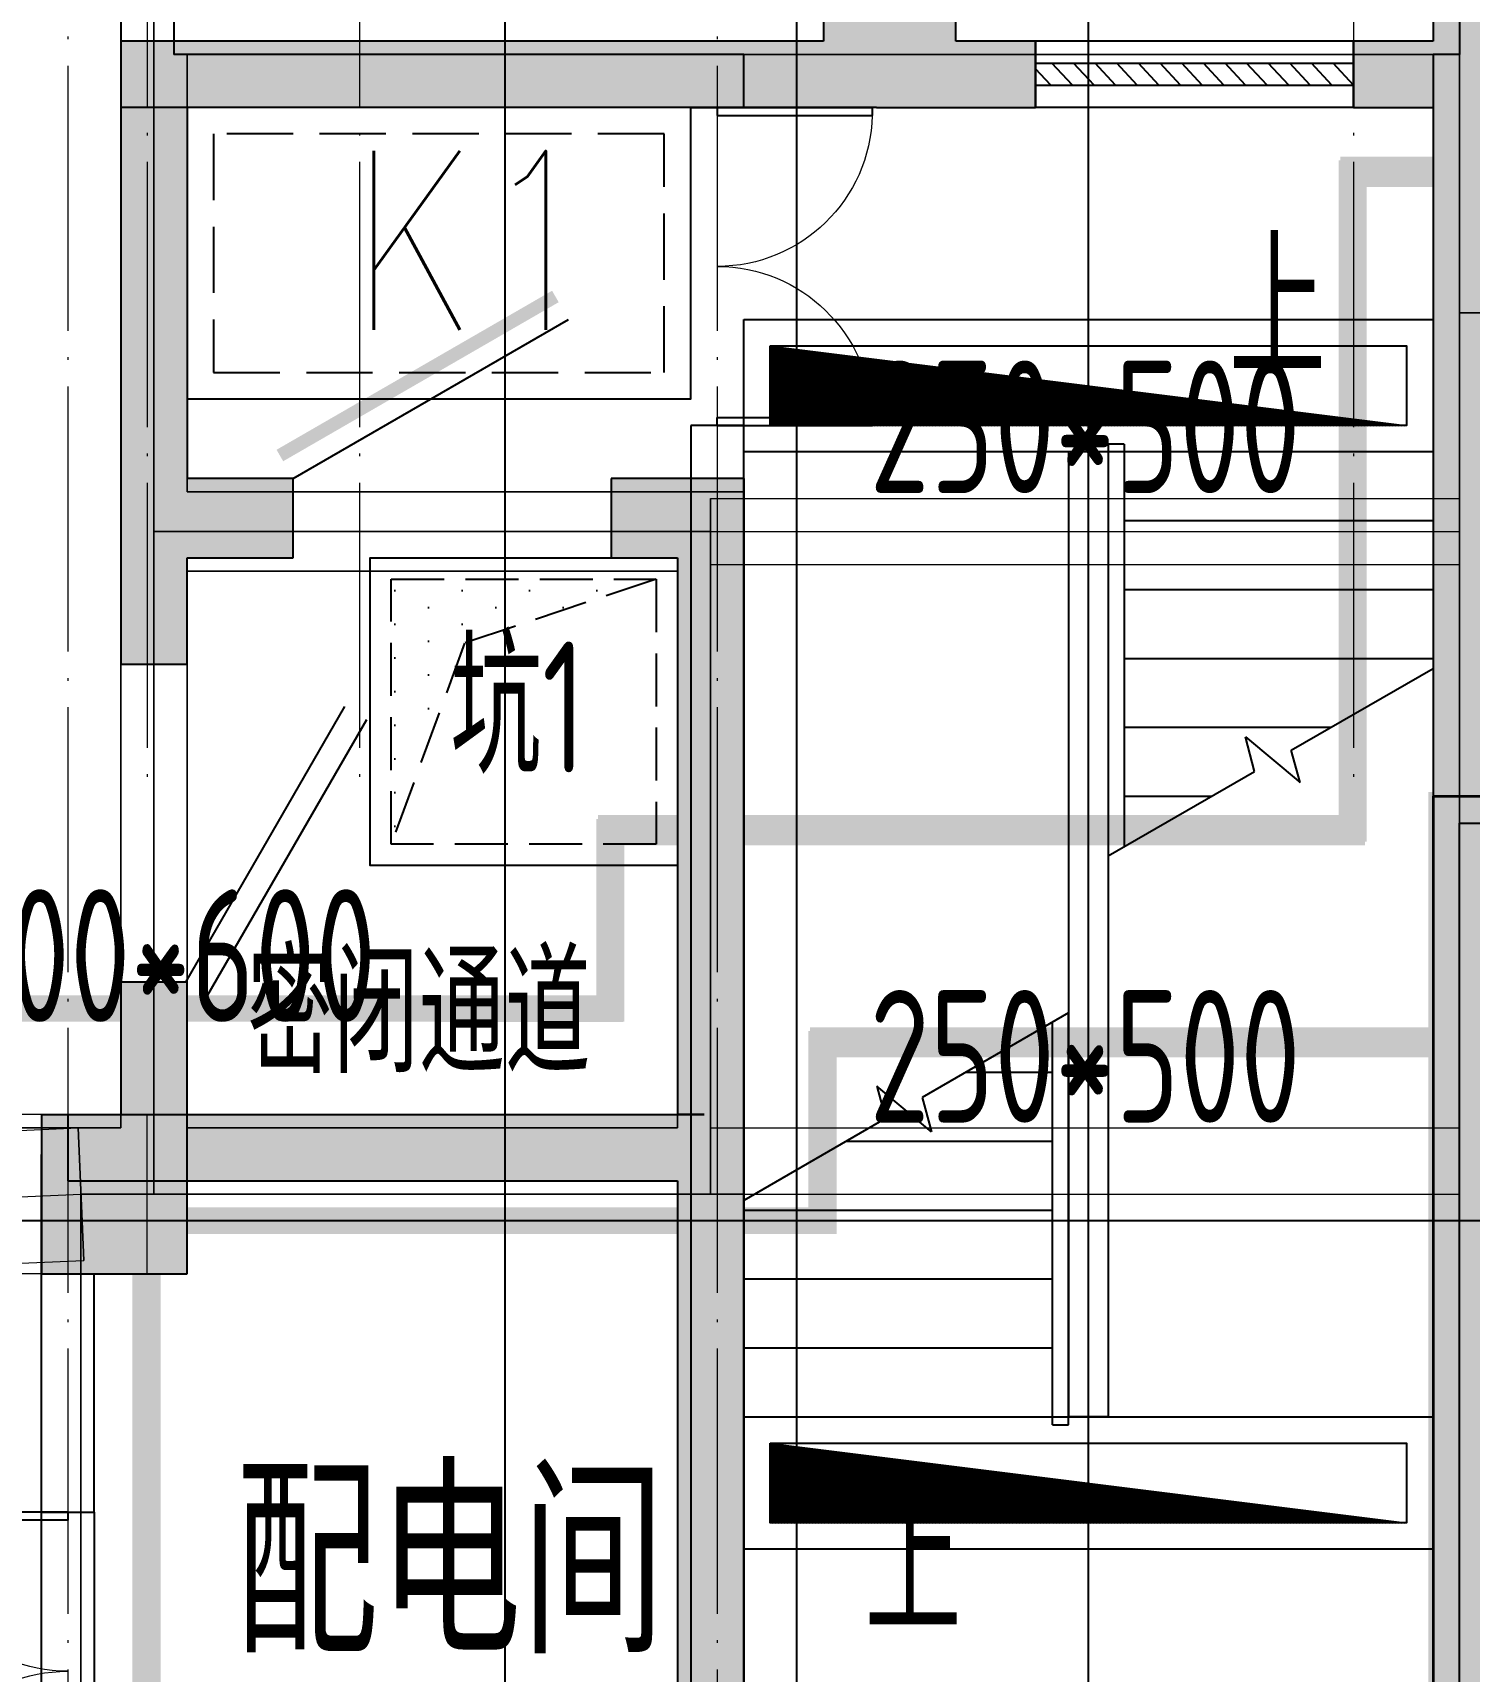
# Model space of a CAD drawing. Extents: x 369444 to 684549, y -549309 to 575337.
# Drawn here: x 480493 to 485911, y 393707 to 399889 of the extents above; entities that cross this region are included whole.
import ezdxf

# ---------------------------------------------------------------- set-up
doc = ezdxf.new("R2010")
doc.units = 0
doc.header["$LTSCALE"] = 1000
doc.header["$MEASUREMENT"] = 0
for name, pattern in [('__DASH', [0.35, 0.25, -0.1]), ('DASH', [0.35, 0.25, -0.1]), ('DOTE', [2.4200000000000004, 2, -0.2, 0.02, -0.2])]:
    doc.linetypes.add(name, pattern=pattern)
for name, color, linetype, lineweight, true_color in [('-1-0-1', 7, 'Continuous', 0, 0xc0c0c0), ('-1-1-2', 7, 'Continuous', 0, 0xc0c0c0), ('-2-0-1', 1, 'Continuous', 0, 0xff0000), ('-2-1-2', 9, 'Continuous', 0, 0x808080), ('1-6-1', 7, 'Continuous', 0, 0x55ff55), ('1-6-2', 7, 'Continuous', 0, 0x55ff55), ('11-6-1', 2, 'Continuous', 0, 0xffff00), ('11-6-2', 2, 'Continuous', 0, 0xffff00), ('11-6-5', 2, 'Continuous', 0, 0xffff00), ('12-6-1', 4, 'Continuous', 0, 0x00ffff), ('12-6-2', 4, 'Continuous', 0, 0x00ffff), ('12-6-5', 4, 'Continuous', 0, 0x00ffff)]:
    doc.layers.add(name, color=color, linetype=linetype, lineweight=lineweight, true_color=true_color)
for name, color, linetype in [('1-标高箭头', 3, 'Continuous'), ('A-WALL-HATCH', 8, 'Continuous'), ('AIRD-PLUM', 122, 'Continuous'), ('COLUMN', 9, 'Continuous'), ('DOTE', 1, 'Continuous'), ('PUB_HATCH', 8, 'Continuous'), ('STAIR', 2, 'Continuous'), ('WALL', 9, 'Continuous'), ('WINDOW', 4, 'Continuous'), ('作业图', 7, 'Continuous'), ('填充', 8, 'Continuous'), ('排水', 61, 'Continuous'), ('文字', 2, 'Continuous'), ('砼墙', 151, 'Continuous'), ('车库集水坑', 60, 'Continuous'), ('防火分区线', 7, 'Continuous')]:
    doc.layers.add(name, color=color, linetype=linetype)
for name, color, linetype, lineweight in [('DOTE2', 122, 'DOTE', 9), ('S_ConcWall', 3, 'Continuous', 35), ('TEXT', 7, 'Continuous', 13)]:
    doc.layers.add(name, color=color, linetype=linetype, lineweight=lineweight)
doc.styles.add('_HZTXT', font='txt.shx', dxfattribs={"width": 0.8, "bigfont": 'HZTXT.shx'})
doc.styles.add('_TCH_DIM', font='SIMPLEX', dxfattribs={"bigfont": 'GBCBIG'})
doc.styles.add('yjkcad', font='yjkeng.shx', dxfattribs={"width": 0.7, "height": 250, "bigfont": 'yjkchn.shx'})
doc.styles.add('说明', font='TSSDENG', dxfattribs={"width": 0.7, "bigfont": 'HZTXT'})

# ---------------------------------------------------------------- blocks, each defined once
blk = doc.blocks.new('$DorLib2D$00000002')
for p, q in [((-0.5, -5.684341886080802e-17), (-0.5000000000000007, 0.4875)), ((-0.4750000000000007, 0.4875), (-0.5000000000000007, 0.4875)), ((-0.475, -2.842170943040401e-17), (-0.4750000000000007, 0.4875)), ((0.475, -2.842170943040401e-17), (0.4750000000000007, 0.4875)), ((0.4750000000000007, 0.4875), (0.5000000000000007, 0.4875)), ((0.5, -5.684341886080802e-17), (0.5000000000000007, 0.4875)), ((-0.5, -5.684341886080802e-17), (-0.475, -2.842170943040401e-17)), ((0.5, -5.684341886080802e-17), (0.475, -2.842170943040401e-17))]:
    blk.add_line(p, q)
at = {"lineweight": 13}
for centre, start, end in [((-0.4875, -4.263256414560601e-17), 0, 88.53071641864632), ((0.4875, -4.263256414560601e-17), 91.4692835813537, 180)]:
    blk.add_arc(centre, 0.4875, start, end, dxfattribs=at)
blk = doc.blocks.new('nihao23fdf')
at = {"layer": '砼墙'}
h = blk.add_hatch(color=0, dxfattribs=at)
h.dxf.hatch_style = 1
h.paths.add_polyline_path([(-17550, -6200), (-17550, -5950), (-17950, -5950), (-17950, -2850), (-17550.24951171875, -2850), (-17550.24951171875, -2600), (-18250, -2600), (-18250, -6000), (-18250, -6200), (-18050, -6200)])
h.paths.add_polyline_path([(-17950, -8300), (-18250, -8300), (-18250, -13650.00048828125), (-17399.74951171875, -13650.00048828125), (-17399.74951171875, -13400.00048828125), (-17950, -13400.00048828125)])
h.paths.add_polyline_path([(-14074.8330078125, -9250.0166015625), (-13824.8330078125, -9250), (-13824.9990234375, -7250), (-14074.9990234375, -7250)])
h.paths.add_polyline_path([(-13799.763671875, -10449.99267578125), (-14099.76367121714, -10450.02187123982), (-14099.53061315205, -13400.00575794702), (-14699.75131693491, -13400.0004882697), (-14699.75, -13650.00048828125), (-14049.4990234375, -13650.00048828125), (-13249.4990234375, -13650.00048828125), (-13249.4990234375, -13400.00048828125), (-13799.529296875, -13399.9931640625)])
h.paths.add_polyline_path([(-15250.4990234375, -2600), (-15750.24951171875, -2600), (-15750.24951171875, -2850), (-15300.4990234375, -2850), (-15299.9990234375, -4400.029296875), (-15049.9990234375, -4399.970703125), (-15050.4990234375, -2850), (-14900.4990234375, -2850), (-14900.4990234375, -2600)])
h.paths.add_polyline_path([(-13449.7490234375, -2850), (-13449.9990234375, -5950), (-14049.9990234375, -5950), (-14049.9990234375, -6200), (-13199.9990234375, -6200), (-13199.9990234375, -2850), (-12800.9990234375, -2850), (-12800.9990234375, -2600), (-13249.9990234375, -2600), (-14000.4990234375, -2600), (-14000.2490234375, -2850)])
h.paths.add_polyline_path([(-10400.4990234375, -2600), (-11000.9990234375, -2600), (-11000.9990234375, -2850), (-10425.2490234375, -2850.00390625), (-10424.99999999998, -4650.033136978163), (-10174.99999999998, -4649.966730728163), (-10175.2490234375, -2849.99609375), (-9800.4990234375, -2850), (-9800.4990234375, -2600)])
h.paths.add_polyline_path([(-8300, -2600), (-8300, 0), (0, 0), (0, -2600), (-600, -2600), (-600, -2800), (0, -2800), (0, -2850), (0, -4700), (250, -4700), (250, -2850), (900.5, -2850), (900.5, -2600), (250, -2600), (250, 250), (-8550, 250), (-8550, -2600), (-8600.4990234375, -2600), (-8600.4990234375, -2800), (-8600.4990234375, -2850), (-7949.9990234375, -2850), (-7949.9990234375, -4500), (-7699.9990234375, -4500), (-7699.9990234375, -2600)])
h.paths.add_polyline_path([(2724.90625, -2850.00439453125), (3299.90625, -2850), (3299.90625, -2600), (2700.53515625, -2600), (2100.5, -2600), (2100.5, -2850), (2474.90625, -2850), (2474.831542975415, -4649.964821425441), (2724.831542975415, -4650.039528456691)])
h.paths.add_polyline_path([(5499.90625, -2850), (5499.90625, -6200), (6349.90625, -6200), (6349.90625, -5950), (5749.90625, -5950), (5749.609375, -2850), (6300.203125, -2850), (6300.5, -2600), (5549.90625, -2600), (5099.90625, -2600), (5099.90625, -2850)])
h.paths.add_polyline_path([(7550.53515625, -2600), (7200.5, -2600), (7200.5, -2850), (7350.46484375, -2850), (7349.90625, -4399.96484375), (7599.90625, -4400.03515625), (7600.46484375, -2850), (8050.203125, -2850), (8050.203125, -2600)])
h.paths.add_polyline_path([(10249.90625, -2850), (10249.90625, -5950), (9849.90625, -5950), (9849.90625, -6200), (10349.90625, -6200), (10549.90625, -6200), (10549.90625, -6000), (10549.90625, -2600), (9850.203125, -2600), (9850.203125, -2850)])
h.paths.add_polyline_path([(10549.90625, -8300), (10249.90625, -8300), (10249.90625, -13400.00048828125), (9699.703125, -13400.00048828125), (9699.703125, -13650.00048828125), (10549.90625, -13650.00048828125)])
h.paths.add_polyline_path([(6099.525391034782, -13399.99620058038), (5549.5, -13400.00048828125), (5549.5, -13650.00048828125), (6349.5, -13650.00048828125), (6999.703125, -13650.00048828125), (6999.704197706422, -13400.0004882736), (6399.526463507675, -13400.00478037033), (6399.714843926253, -10450.00429209674), (6099.714844159782, -10449.98204042413)])
h.paths.add_polyline_path([(6125.1669921875, -9250.0166015625), (6375.1669921875, -9250), (6375.0009765625, -7250), (6125.0009765625, -7250)])
h.paths.add_polyline_path([(-450, -14650.00048828125), (-450, -13650.00048828125), (150, -13650.00048828125), (150, -13400.00048828125), (-450, -13400.00048828125), (-450, -10210), (-700, -10210), (-700, -14250.00048828125), (-950, -14250.00048828125), (-950, -14650.00048828125)])
h.paths.add_polyline_path([(250, -9210), (250, -6200), (800, -6200), (800, -5950), (0, -5950), (0, -6000), (0, -6200), (0, -8900), (-450, -8900), (-900, -8900), (-900, -9210), (-700.0000000001164, -9210), (-700.0000000001164, -9310), (-450, -9310), (-450, -9210)])
h.paths.add_polyline_path([(-7250.000000000116, -9210), (-7250.000000000116, -9310), (-7000, -9310), (-7000, -9210), (-6800, -9210), (-6800, -8900), (-7250, -8900), (-7699.9990234375, -8900), (-7699.9990234375, -6200), (-7699.9990234375, -6000), (-7699.9990234375, -5950), (-8500, -5950), (-8500, -6200), (-7949.9990234375, -6200), (-7949.9990234375, -9210)])
h.paths.add_polyline_path([(-7250, -13400.00048828125), (-7850, -13400.00048828125), (-7850, -13650.00048828125), (-7250, -13650.00048828125), (-7250, -14650.00048828125), (-6750, -14650.00048828125), (-6749.999999999993, -14250.00048828125), (-6999.999999999993, -14250.00048828125), (-7000, -10209.42229774245), (-7249.999999997322, -10209.42229774245)])
at = {"layer": '砼墙', "color": 0, "lineweight": 35, "ltscale": 0.9999999776482582}
blk.add_lwpolyline([(-17950, -5950), (-17950, -2850), (-17550.24951171875, -2850), (-17550.24951171875, -2600), (-18250, -2600), (-18250, -6000), (-18250, -6200), (-18050, -6200), (-17550, -6200), (-17550, -5950)], close=True, dxfattribs=at)
blk = doc.blocks.new('$DorLib2D$00000192')
at = {"color": 0}
blk.add_line((-0.4999999999906706, 0.1249999999948415), (0.3660254037936426, 0.6249999999947988), dxfattribs=at)
at = {"color": 0, "const_width": 0.0416666666666667}
blk.add_lwpolyline([(-0.5416666666573526, 0.1971687836435301), (0.3243587371270884, 0.6971687836435052)], dxfattribs=at)
blk = doc.blocks.new('$DorLib2D$00000179')
at = {"color": 0}
for p, q in [((-0.5400000000052216, 0.1692820322933919), (0.3260254037790133, 0.6692820322934807)), ((-0.5000000000052296, 0.09999999999061515), (0.3660254037791049, 0.5999999999906507))]:
    blk.add_line(p, q, dxfattribs=at)
blk = doc.blocks.new('$WINLIB2D$00000039')
at = {"color": 0}
for points in [[(-0.4999999999983409, 0.5000000000445652), (-0.4999999999999964, -0.4999999999999716)], [(0.5000000000016591, 0.4999999999536158), (-0.4999999999983409, 0.5000000000445652)], [(0.4999999999983338, -0.5000000000463842), (0.4999999999999609, 0.4999999999999432)], [(-0.499999999999428, 0.1666666667124446), (0.500000000000572, 0.1666666666205998)], [(-0.3838834764901549, -0.166666666632409), (-0.4479860405916831, 0.1666666667079113)], [(-0.3158924398378069, -0.166666666637866), (-0.3799950039392748, 0.1666666667006353)], [(-0.2479014031851996, -0.166666666645142), (-0.3120039672867243, 0.1666666666951784)], [(-0.1799103665328481, -0.1666666666505989), (-0.2440129306343159, 0.1666666666887977)], [(-0.1119193298802692, -0.1666666666569512), (-0.1760218939817904, 0.1666666666824455)], [(-0.04392829322788927, -0.1666666666633319), (-0.1080308573293216, 0.1666666666760648)], [(0.02406274342471804, -0.1666666666696841), (-0.04003982067680312, 0.1666666666697125)], [(0.09205378007703402, -0.1666666666751411), (0.02795121597557682, 0.1666666666642556)], [(0.1600448167296129, -0.1666666666815217), (0.0959422526280953, 0.1666666666578749)], [(0.2280358533819644, -0.166666666687874), (0.163933289280525, 0.1666666666505989)], [(0.2960268900345753, -0.1666666666942547), (0.231924325933047, 0.1666666666460657)], [(0.3640179266869801, -0.1666666667006069), (0.2999153625854838, 0.166666666639685)], [(0.4320089633395341, -0.1666666667060639), (0.3679063992380058, 0.166666666632409)], [(0.4999999999916831, -0.1666666667115209), (0.4358974358904746, 0.1666666666260568)], [(-0.4518745131427302, -0.1666666666260284), (-0.5000000000072298, 0.08358586507802102)], [(-0.500000000000572, -0.1666666666214951), (0.499999999999428, -0.1666666667124446)], [(0.4999999999983338, -0.5000000000463842), (-0.5000000000016662, -0.4999999999554348)]]:
    blk.add_lwpolyline(points, dxfattribs=at)
blk = doc.blocks.new('JSK1000')
at = {"layer": 'AIRD-PLUM'}
h = blk.add_hatch(dxfattribs=at)
h.set_pattern_fill('DOTS', color=8, scale=80, style=0)
h.set_pattern_definition([(0, (-20, -20), (63.5, 127), [0, -127])])
h.paths.add_polyline_path([(80, 1080), (80, 80), (320.9716578837224, 803.2870926924861), (1080, 1080)])
at = {"layer": 'AIRD-PLUM', "ltscale": 0.25}
blk.add_lwpolyline([(0, 0), (1160, 0), (1160, 1160), (2.273736754432321e-13, 1160)], close=True, dxfattribs=at)
at = {"layer": 'AIRD-PLUM', "color": 8, "linetype": 'DASH', "ltscale": 0.8}
blk.add_lwpolyline([(80, 80), (1080, 80), (1080, 1080), (80, 1080)], close=True, dxfattribs=at)
blk.add_lwpolyline([(80, 80), (320.9716578837224, 803.2870926924861), (1080, 1080)], dxfattribs=at)
blk = doc.blocks.new('A$C69B9310D')
at = {"layer": 'AIRD-PLUM', "xscale": -1, "rotation": 90}
blk.add_blockref('JSK1000', (1160.001854392933, 1160.000131775829), dxfattribs=at)
at = {"layer": '文字', "style": '说明', "width": 0.7}
blk.add_text('坑1', height=495, dxfattribs=at).set_placement((302.2758957293472, 349.9106249899778))
blk = doc.blocks.new('A$C344F088D')
at = {"layer": 'S_ConcWall', "color": 0, "lineweight": 35, "ltscale": 0.9999999776482582, "const_width": 35}
blk.add_lwpolyline([(-12550.5, -3150), (-12950.5, -3150), (-12950.5, -50), (-12550.74951171875, -50), (-12550.74951171875, 200), (-13250.5, 200), (-13250.5, -3200), (-13250.5, -3400), (-13050.5, -3400), (-12550.5, -3400)], close=True, dxfattribs=at)

msp = doc.modelspace()

# ---------------------------------------------------------------- hatches: boundary and pattern name
at = {"layer": 'A-WALL-HATCH'}
msp.add_hatch(color=256, dxfattribs=at).paths.add_polyline_path([(481074.617753027, 395206.5077943492), (481074.617753027, 395806.5077943492), (480524.8334817868, 395806.5077938724), (480524.8334817868, 395206.5077938724)])
at = {"layer": 'PUB_HATCH'}
for points in [[(486074.6157693844, 401606.9680843044), (485774.6157693844, 401356.9706411052), (485774.6157846432, 399856.9828262019), (485834.6157846432, 399726.9829764056), (486074.6157846432, 399706.9835796047)], [(483974.6158304196, 399856.9737972904), (483974.6158227902, 400156.9888333965), (483474.6158227902, 400156.9888209987), (483474.6158304196, 399856.9712891269), (483714.6159296017, 399806.9724926639)], [(483714.6159296017, 399806.9724926639), (483474.6158304196, 399856.9712891269), (480824.6157693844, 399856.9579968143), (481074.6157693844, 399606.959250896), (483674.6163339596, 399606.9722923923)], [(481074.6157693844, 399606.959250896), (480824.6157693844, 399856.9579968143), (480824.6157770138, 398007.0099963832), (481024.6157770138, 398047.0095619846), (481074.6157770138, 398207.0094527889)], [(483674.6163339596, 399606.9722923923), (484274.6131982785, 399606.9753021884), (484274.6119470578, 399856.9753021884), (483974.6158304196, 399856.9737972904), (483714.6159296017, 399806.9724926639)], [(485774.6157846432, 399856.9828262019), (485474.6119470578, 399856.9813213039), (485474.6131982785, 399606.9813213039), (485774.6157846432, 399606.9828262019), (485834.6157846432, 399726.9829764056)], [(485834.6157846432, 399726.9829773593), (485774.6157846432, 399606.9828262019), (485774.6157846432, 398806.9736218143), (485974.6157846432, 398823.6395163226), (486074.6157846432, 398956.9724640537), (486074.6157846432, 399706.9835781741)], [(485974.6157846432, 398823.6395163226), (485774.6157846432, 398806.9736213374), (485774.6158075314, 393406.9783110309), (486014.6158075314, 393526.9783096004), (486074.6158075314, 393706.9783115077), (486074.6157846432, 398706.9724640537)], [(481074.6157770138, 397907.0094527889), (481474.6158151608, 397907.0072765041), (481474.6174478512, 398207.0072765041), (481074.6157770138, 398207.0094527889), (481024.6157770138, 398047.0095619846)], [(483174.6157922726, 398206.9980268169), (482674.6174478512, 398207.0007471729), (482674.6158151608, 397907.0007476497), (482924.6157922726, 397906.9993872333)], [(483174.6157922726, 398206.9980268169), (482924.6157922726, 397906.9993872333), (482924.615799902, 395806.9993929553), (483174.615799902, 395556.9980230022)], [(480824.6157770138, 398007.0099968601), (480824.6157770138, 397507.0094527889), (481074.6157770138, 397507.0094527889), (481074.6157770138, 397907.0094527889), (481024.6157770138, 398047.0095619846)], [(481074.6157770138, 395807.0095266986), (481074.6157770138, 396307.0094527889), (480824.6157770138, 396307.0094527889), (480824.6157770138, 395807.0108961749), (480954.6156625729, 395757.0101837802)], [(480624.6140451413, 395557.0119919467), (480974.615220068, 395557.0100745845), (480954.6156625729, 395757.0101837802), (480824.6157770138, 395807.0108961749), (480624.6154184323, 395807.0119919467)], [(480954.6156625729, 395757.0101837802), (480974.615220068, 395557.0100745845), (482924.4936151486, 395556.9993934322), (483044.4937753659, 395606.9987358737), (483024.4944314938, 395806.9988455463), (481074.6157770138, 395807.0095266986)], [(483044.4937753659, 395606.9987358737), (483174.4936151486, 395556.998023479), (483174.615799902, 395556.9980230022), (482924.615799902, 395806.9993929553), (483024.4944314938, 395806.9988455463)], [(483044.4937753659, 395606.9987358737), (482924.4936151486, 395556.9993934322), (482924.4936151486, 393106.9893464732), (483174.4936151486, 392856.9893464732), (483174.4936151486, 395556.998023479)]]:
    msp.add_hatch(color=256, dxfattribs=at).paths.add_polyline_path(points)
at = {"layer": '填充'}
h = msp.add_hatch(dxfattribs=at)
h.set_pattern_fill('ANSI31', color=256, scale=100, angle=585.0000000000001, style=0)
h.set_pattern_definition([(270, (-38490264339.54391, -3904771273.394928), (158.75, 5.684341886080801e-14), [])])
h.paths.add_polyline_path([(483274.4936151486, 398706.9736456561), (485674.4934625607, 398706.9736451793), (485674.4934625607, 398406.9736451793), (483274.4936151486, 398406.9736456561)])
h = msp.add_hatch(dxfattribs=at)
h.set_pattern_fill('DOTS', color=256, scale=100)
h.set_pattern_definition([(0, (439806.7223749142, 608323.866417377), (79.375, 158.75), [0, -158.75])])
h.paths.add_polyline_path([(488874.4866342526, 395106.9608568836), (490674.4866342526, 395106.9608568836), (490674.4866342526, 396906.9736413646), (488874.4866342526, 396906.9736413646)])
h.paths.add_polyline_path([(488874.512864111, 396906.9624557185), (485874.512864111, 396906.9624557185), (485874.4866342526, 392106.9736413646), (488874.4866342526, 392106.9736413646)])
h.paths.add_polyline_path([(509674.4866342526, 394706.9736404109), (511524.6711282711, 394706.9736404109), (511524.6711282711, 396906.9736413646), (509674.4866342526, 396906.9736413646)])
h = msp.add_hatch(dxfattribs=at)
h.set_pattern_fill('ANSI31', color=256, scale=100, angle=585.0000000000001, style=0)
h.set_pattern_definition([(270, (-38490264339.54391, -3904775413.394933), (158.75, 5.684341886080801e-14), [])])
h.paths.add_polyline_path([(483274.4936151486, 394566.9736413646), (485674.4934625607, 394566.9736408878), (485674.4934625607, 394266.9736408878), (483274.4936151486, 394266.9736413646)])

# ---------------------------------------------------------------- linework, layer by layer
at = {"layer": '-1-0-1', "color": 0}
for p in [(485874.3205270749, 398831.9421376872, -3600), (480949.3786554318, 398006.9682306934, -3600), (483049.3786706906, 398006.9682306934, -3600), (485874.3205270749, 398006.9682306934, -3600), (485874.3205270749, 396906.9434880901, -3600), (480674.3189554196, 395506.9819311786, -3600), (480949.3786554318, 395506.9819311786, -3600), (483049.3786706906, 395506.9819311786, -3600), (485874.3205270749, 395506.9819311786, -3600)]:
    msp.add_point(p, dxfattribs=at)
at = {"layer": '-1-1-2', "color": 0}
for p, q in [((485874.3205270749, 398831.9421376872, -3600), (485874.3205270749, 398831.9421376872)), ((480949.3786554318, 398006.9682306934, -3600), (480949.3786554318, 398006.9682306934)), ((483049.3786706906, 398006.9682306934, -3600), (483049.3786706906, 398006.9682306934)), ((485874.3205270749, 398006.9682306934, -3600), (485874.3205270749, 398006.9682306934)), ((485874.3205270749, 396906.9434880901, -3600), (485874.3205270749, 396906.9434880901)), ((480674.3189554196, 395506.9819311786, -3600), (480674.3189554196, 395506.9819311786)), ((480949.3786554318, 395506.9819311786, -3600), (480949.3786554318, 395506.9819311786)), ((483049.3786706906, 395506.9819311786, -3600), (483049.3786706906, 395506.9819311786)), ((485874.3205270749, 395506.9819311786, -3600), (485874.3205270749, 395506.9819311786))]:
    msp.add_line(p, q, dxfattribs=at)
at = {"layer": '-2-0-1', "color": 0}
for p, q in [((480949.3786554318, 398006.9682306934, -3600), (480949.3786554318, 399931.9512982059, -3600)), ((485874.3205270749, 398831.9421376872, -3600), (485874.3205270749, 399931.9512982059, -3600)), ((485874.3205270749, 398831.9421376872, -3600), (487599.3809366208, 398831.9421376872, -3600)), ((485874.3205270749, 398006.9682306934, -3600), (485874.3205270749, 398831.9421376872, -3600)), ((480949.3786554318, 395506.9819311786, -3600), (480949.3786554318, 398006.9682306934, -3600)), ((480949.3786554318, 398006.9682306934, -3600), (483049.3786706906, 398006.9682306934, -3600)), ((483049.3786706906, 395506.9819311786, -3600), (483049.3786706906, 398006.9682306934, -3600)), ((483049.3786706906, 398006.9682306934, -3600), (485874.3205270749, 398006.9682306934, -3600)), ((485874.3205270749, 396906.9434880901, -3600), (485874.3205270749, 398006.9682306934, -3600)), ((485874.3205270749, 396906.9434880901, -3600), (486474.0710153561, 396906.9434880901, -3600)), ((485874.3205270749, 395506.9819311786, -3600), (485874.3205270749, 396906.9434880901, -3600)), ((472624.3191843014, 395157.0527972865, -3600), (480674.3189554196, 395506.9819311786, -3600)), ((480674.3189554196, 395506.9819311786, -3600), (480949.3786554318, 395506.9819311786, -3600)), ((480674.3189554196, 390157.0528254199, -3600), (480674.3189554196, 395506.9819311786, -3600)), ((480949.3786554318, 395506.9819311786, -3600), (483049.3786706906, 395506.9819311786, -3600)), ((483049.3786706906, 395506.9819311786, -3600), (485874.3205270749, 395506.9819311786, -3600)), ((485874.3205270749, 393506.9434880901, -3600), (485874.3205270749, 395506.9819311786, -3600))]:
    msp.add_line(p, q, dxfattribs=at)
at = {"layer": '-2-1-2', "color": 0}
for p, q in [((480949.3786554318, 398006.9682306934), (480949.3786554318, 399931.9512982059)), ((485874.3205270749, 398831.9421376872), (485874.3205270749, 399931.9512982059)), ((485874.3205270749, 398831.9421376872), (487599.3809366208, 398831.9421376872)), ((485874.3205270749, 398006.9682306934), (485874.3205270749, 398831.9421376872)), ((480949.3786554318, 395506.9819311786), (480949.3786554318, 398006.9682306934)), ((480949.3786554318, 398006.9682306934), (483049.3786706906, 398006.9682306934)), ((483049.3786706906, 395506.9819311786), (483049.3786706906, 398006.9682306934)), ((483049.3786706906, 398006.9682306934), (485874.3205270749, 398006.9682306934)), ((485874.3205270749, 396906.9434880901), (485874.3205270749, 398006.9682306934)), ((485874.3205270749, 396906.9434880901), (486474.0710153561, 396906.9434880901)), ((485874.3205270749, 395506.9819311786), (485874.3205270749, 396906.9434880901)), ((472624.3191843014, 395157.0527972865), (480674.3189554196, 395506.9819311786)), ((480674.3189554196, 395506.9819311786), (480949.3786554318, 395506.9819311786)), ((480674.3189554196, 390157.0528254199), (480674.3189554196, 395506.9819311786)), ((480949.3786554318, 395506.9819311786), (483049.3786706906, 395506.9819311786)), ((483049.3786706906, 395506.9819311786), (485874.3205270749, 395506.9819311786)), ((485874.3205270749, 393506.9434880901), (485874.3205270749, 395506.9819311786))]:
    msp.add_line(p, q, dxfattribs=at)
at = {"layer": '1-6-1', "color": 0}
for p, q in [((480824.3786554318, 400056.9512982059, -3600), (480824.3786554318, 398006.9682306934, -3600)), ((480824.3786554318, 398006.9682306934), (480824.3786554318, 400056.9512982059)), ((481074.3786554318, 399806.9512982059), (481074.3786554318, 399806.9512982059, -3600)), ((483724.3786935788, 399806.9512982059), (481074.3786554318, 399806.9512982059)), ((481074.3786554318, 399806.9512982059, -3600), (483724.3786935788, 399806.9512982059, -3600)), ((481074.3786554318, 399806.9512982059), (481074.3786554318, 398156.9682306934)), ((481074.3786554318, 399806.9512982059, -3600), (481074.3786554318, 399806.9512982059)), ((481074.3786554318, 398156.9682306934, -3600), (481074.3786554318, 399806.9512982059, -3600)), ((483724.3786935788, 399806.9512982059), (483724.3786935788, 399806.9512982059, -3600)), ((485774.3205270749, 399806.9512982059), (483724.3786935788, 399806.9512982059)), ((483724.3786935788, 399806.9512982059, -3600), (485774.3205270749, 399806.9512982059, -3600)), ((483724.3786935788, 399806.9512982059, -3600), (483724.3786935788, 399806.9512982059)), ((485774.3205270749, 399806.9512982059, -3600), (485774.3205270749, 398831.9421376872, -3600)), ((485774.3205270749, 399806.9512982059), (485774.3205270749, 399806.9512982059, -3600)), ((485774.3205270749, 398831.9421376872), (485774.3205270749, 399806.9512982059)), ((485774.3205270749, 399806.9512982059, -3600), (485774.3205270749, 399806.9512982059)), ((485774.3205270749, 398831.9421376872, -3600), (485774.3205270749, 398831.9421376872)), ((485774.3205270749, 398831.9421376872, -3600), (485774.3205270749, 398006.9682306934, -3600)), ((485774.3205270749, 398831.9421376872), (485774.3205270749, 398831.9421376872, -3600)), ((485774.3205270749, 398006.9682306934), (485774.3205270749, 398831.9421376872)), ((481074.3786554318, 398156.9682306934, -3600), (481074.3786554318, 398156.9682306934)), ((483174.3786706906, 398156.9682306934, -3600), (481074.3786554318, 398156.9682306934, -3600)), ((481074.3786554318, 398156.9682306934), (483174.3786706906, 398156.9682306934)), ((481074.3786554318, 398156.9682306934), (481074.3786554318, 398156.9682306934, -3600)), ((483174.3786706906, 398156.9682306934), (483174.3786706906, 398156.9682306934, -3600)), ((483174.3786706906, 398156.9682306934), (483174.3786706906, 395506.9819311786)), ((483174.3786706906, 398156.9682306934, -3600), (483174.3786706906, 398156.9682306934)), ((483174.3786706906, 395506.9819311786, -3600), (483174.3786706906, 398156.9682306934, -3600)), ((480824.3786554318, 398006.9682306934, -3600), (480824.3786554318, 398006.9682306934)), ((480824.3786554318, 398006.9682306934, -3600), (480824.3786554318, 395756.9819311786, -3600)), ((480824.3786554318, 398006.9682306934), (480824.3786554318, 398006.9682306934, -3600)), ((480824.3786554318, 395756.9819311786), (480824.3786554318, 398006.9682306934)), ((485774.3205270749, 398006.9682306934, -3600), (485774.3205270749, 396906.9434880901, -3600)), ((485774.3205270749, 398006.9682306934), (485774.3205270749, 398006.9682306934, -3600)), ((485774.3205270749, 396906.9434880901), (485774.3205270749, 398006.9682306934)), ((485774.3205270749, 398006.9682306934, -3600), (485774.3205270749, 398006.9682306934)), ((481074.3786554318, 397856.9682306934), (481074.3786554318, 397856.9682306934, -3600)), ((482924.3786706906, 397856.9682306934), (481074.3786554318, 397856.9682306934)), ((481074.3786554318, 397856.9682306934, -3600), (482924.3786706906, 397856.9682306934, -3600)), ((481074.3786554318, 397856.9682306934), (481074.3786554318, 395756.9819311786)), ((481074.3786554318, 397856.9682306934, -3600), (481074.3786554318, 397856.9682306934)), ((481074.3786554318, 395756.9819311786, -3600), (481074.3786554318, 397856.9682306934, -3600)), ((482924.3786706906, 397856.9682306934, -3600), (482924.3786706906, 397856.9682306934)), ((482924.3786706906, 397856.9682306934, -3600), (482924.3786706906, 395756.9819311786, -3600)), ((482924.3786706906, 397856.9682306934), (482924.3786706906, 397856.9682306934, -3600)), ((482924.3786706906, 395756.9819311786), (482924.3786706906, 397856.9682306934)), ((485774.3205270749, 396906.9434880901, -3600), (485774.3205270749, 396906.9434880901)), ((485774.3205270749, 396906.9434880901, -3600), (485774.3205270749, 395506.9819311786, -3600)), ((485774.3205270749, 396906.9434880901), (485774.3205270749, 396906.9434880901, -3600)), ((485774.3205270749, 395506.9819311786), (485774.3205270749, 396906.9434880901)), ((480824.3786554318, 395756.9819311786, -3600), (480424.3189554196, 395756.9819311786, -3600)), ((480424.3189554196, 395756.9819311786), (480824.3786554318, 395756.9819311786)), ((480824.3786554318, 395756.9819311786, -3600), (480824.3786554318, 395756.9819311786)), ((480824.3786554318, 395756.9819311786), (480824.3786554318, 395756.9819311786, -3600)), ((481074.3786554318, 395756.9819311786), (481074.3786554318, 395756.9819311786, -3600)), ((481074.3786554318, 395756.9819311786, -3600), (481074.3786554318, 395756.9819311786)), ((482924.3786706906, 395756.9819311786, -3600), (481074.3786554318, 395756.9819311786, -3600)), ((481074.3786554318, 395756.9819311786), (482924.3786706906, 395756.9819311786)), ((482924.3786706906, 395756.9819311786), (482924.3786706906, 395756.9819311786, -3600)), ((482924.3786706906, 395756.9819311786, -3600), (482924.3786706906, 395756.9819311786)), ((480674.3189554196, 395506.9819311786), (480674.3189554196, 395506.9819311786, -3600)), ((480949.3786554318, 395506.9819311786), (480674.3189554196, 395506.9819311786)), ((480674.3189554196, 395506.9819311786, -3600), (480949.3786554318, 395506.9819311786, -3600)), ((480674.3189554196, 395506.9819311786), (480674.3189554196, 390157.0528254199)), ((480674.3189554196, 395506.9819311786, -3600), (480674.3189554196, 395506.9819311786)), ((480674.3189554196, 390157.0528254199, -3600), (480674.3189554196, 395506.9819311786, -3600)), ((480949.3786554318, 395506.9819311786, -3600), (480949.3786554318, 395506.9819311786)), ((480949.3786554318, 395506.9819311786), (480949.3786554318, 395506.9819311786, -3600)), ((483174.3786706906, 395506.9819311786), (480949.3786554318, 395506.9819311786)), ((480949.3786554318, 395506.9819311786, -3600), (483174.3786706906, 395506.9819311786, -3600)), ((483174.3786706906, 395506.9819311786, -3600), (483174.3786706906, 395506.9819311786)), ((483174.3786706906, 395506.9819311786), (483174.3786706906, 395506.9819311786, -3600)), ((485774.3205270749, 395506.9819311786, -3600), (485774.3205270749, 393506.9434880901, -3600)), ((485774.3205270749, 395506.9819311786), (485774.3205270749, 395506.9819311786, -3600)), ((485774.3205270749, 393506.9434880901), (485774.3205270749, 395506.9819311786)), ((485774.3205270749, 395506.9819311786, -3600), (485774.3205270749, 395506.9819311786))]:
    msp.add_line(p, q, dxfattribs=at)
at = {"layer": '1-6-2', "color": 0}
for p, q in [((480949.3786554318, 399931.9512982059), (480949.3786554318, 398006.9682306934)), ((480949.3786554318, 398006.9682306934, -3600), (480949.3786554318, 399931.9512982059, -3600)), ((485874.3205270749, 399931.9512982059), (485874.3205270749, 398831.9421376872)), ((485874.3205270749, 398831.9421376872, -3600), (485874.3205270749, 399931.9512982059, -3600)), ((485874.3205270749, 398831.9421376872), (485874.3205270749, 398831.9421376872, -3600)), ((487599.3809366208, 398831.9421376872), (485874.3205270749, 398831.9421376872)), ((485874.3205270749, 398831.9421376872, -3600), (487599.3809366208, 398831.9421376872, -3600)), ((485874.3205270749, 398831.9421376872), (485874.3205270749, 398831.9421376872, -3600)), ((485874.3205270749, 398831.9421376872), (485874.3205270749, 398006.9682306934)), ((485874.3205270749, 398831.9421376872, -3600), (485874.3205270749, 398831.9421376872)), ((485874.3205270749, 398006.9682306934, -3600), (485874.3205270749, 398831.9421376872, -3600)), ((480949.3786554318, 398006.9682306934), (480949.3786554318, 398006.9682306934, -3600)), ((483049.3786706906, 398006.9682306934), (480949.3786554318, 398006.9682306934)), ((480949.3786554318, 398006.9682306934, -3600), (483049.3786706906, 398006.9682306934, -3600)), ((480949.3786554318, 398006.9682306934), (480949.3786554318, 398006.9682306934, -3600)), ((480949.3786554318, 398006.9682306934), (480949.3786554318, 395506.9819311786)), ((480949.3786554318, 398006.9682306934, -3600), (480949.3786554318, 398006.9682306934)), ((480949.3786554318, 395506.9819311786, -3600), (480949.3786554318, 398006.9682306934, -3600)), ((483049.3786706906, 398006.9682306934, -3600), (483049.3786706906, 398006.9682306934)), ((483049.3786706906, 398006.9682306934), (483049.3786706906, 395506.9819311786)), ((483049.3786706906, 398006.9682306934, -3600), (483049.3786706906, 398006.9682306934)), ((483049.3786706906, 395506.9819311786, -3600), (483049.3786706906, 398006.9682306934, -3600)), ((485874.3205270749, 398006.9682306934), (485874.3205270749, 396906.9434880901)), ((485874.3205270749, 398006.9682306934, -3600), (485874.3205270749, 398006.9682306934)), ((485874.3205270749, 396906.9434880901, -3600), (485874.3205270749, 398006.9682306934, -3600)), ((485874.3205270749, 398006.9682306934), (485874.3205270749, 398006.9682306934, -3600)), ((485874.3205270749, 396906.9434880901), (485874.3205270749, 396906.9434880901, -3600)), ((485874.3205270749, 396906.9434880901), (485874.3205270749, 396906.9434880901, -3600)), ((486474.0710153561, 396906.9434880901), (485874.3205270749, 396906.9434880901)), ((485874.3205270749, 396906.9434880901, -3600), (486474.0710153561, 396906.9434880901, -3600)), ((485874.3205270749, 396906.9434880901), (485874.3205270749, 395506.9819311786)), ((485874.3205270749, 396906.9434880901, -3600), (485874.3205270749, 396906.9434880901)), ((485874.3205270749, 395506.9819311786, -3600), (485874.3205270749, 396906.9434880901, -3600)), ((480674.3189554196, 395506.9819311786), (480674.3189554196, 395506.9819311786, -3600)), ((480949.3786554318, 395506.9819311786), (480674.3189554196, 395506.9819311786)), ((480674.3189554196, 395506.9819311786, -3600), (480949.3786554318, 395506.9819311786, -3600)), ((480674.3189554196, 395506.9819311786), (480674.3189554196, 390157.0528254199)), ((480674.3189554196, 395506.9819311786, -3600), (480674.3189554196, 395506.9819311786)), ((480674.3189554196, 390157.0528254199, -3600), (480674.3189554196, 395506.9819311786, -3600)), ((480949.3786554318, 395506.9819311786), (480949.3786554318, 395506.9819311786, -3600)), ((480949.3786554318, 395506.9819311786, -3600), (480949.3786554318, 395506.9819311786)), ((480949.3786554318, 395506.9819311786), (480949.3786554318, 395506.9819311786, -3600)), ((483049.3786706906, 395506.9819311786), (480949.3786554318, 395506.9819311786)), ((480949.3786554318, 395506.9819311786, -3600), (483049.3786706906, 395506.9819311786, -3600)), ((483049.3786706906, 395506.9819311786, -3600), (483049.3786706906, 395506.9819311786)), ((483049.3786706906, 395506.9819311786), (483049.3786706906, 395506.9819311786, -3600)), ((485874.3205270749, 395506.9819311786), (485874.3205270749, 393506.9434880901)), ((485874.3205270749, 395506.9819311786, -3600), (485874.3205270749, 395506.9819311786)), ((485874.3205270749, 393506.9434880901, -3600), (485874.3205270749, 395506.9819311786, -3600)), ((485874.3205270749, 395506.9819311786), (485874.3205270749, 395506.9819311786, -3600))]:
    msp.add_line(p, q, dxfattribs=at)
at = {"layer": '1-标高箭头', "linetype": 'ByBlock', "lineweight": -2}
for points in [[(485161.9934625607, 398436.9736451793, 0, 0, 0), (485161.9934625607, 397716.9736451793, 120, 0, 0), (485161.9934625607, 397266.9736451793, 0, 0, 0)], [(483786.9901666623, 394536.9736413646, 0, 0, 0), (483786.9901666623, 395256.9736413646, 120, 0, 0), (483786.9901666623, 395706.9736413646, 0, 0, 0)]]:
    msp.add_lwpolyline(points, format="xyseb", dxfattribs=at)
at = {"layer": '11-6-1', "color": 0}
for p, q in [((480924.3189554196, 395806.9819311786), (480424.3189554196, 395806.9819311786)), ((480924.3189554196, 395806.9819311786, -3600), (480424.3189554196, 395806.9819311786, -3600)), ((480924.3189554196, 395206.9819311786), (480924.3189554196, 395806.9819311786)), ((480924.3189554196, 395206.9819311786, -3600), (480924.3189554196, 395806.9819311786, -3600)), ((480924.3189554196, 395806.9819311786, -3600), (480924.3189554196, 395806.9819311786)), ((480424.3189554196, 395206.9819311786), (480924.3189554196, 395206.9819311786)), ((480424.3189554196, 395206.9819311786, -3600), (480924.3189554196, 395206.9819311786, -3600)), ((480924.3189554196, 395206.9819311786, -3600), (480924.3189554196, 395206.9819311786))]:
    msp.add_line(p, q, dxfattribs=at)
at = {"layer": '11-6-2', "color": 0}
msp.add_line((480674.3189554196, 395506.9819311786, -3600), (480674.3189554196, 395506.9819311786), dxfattribs=at)
at = {"layer": '12-6-1', "color": 0}
for p, q in [((483049.3786706906, 398131.9682306934), (483049.3786706906, 397881.9682306934)), ((483049.3786706906, 398131.9682306934, -500), (483049.3786706906, 398131.9682306934)), ((483049.3786706906, 397881.9682306934, -500), (483049.3786706906, 398131.9682306934, -500)), ((483049.3786706906, 398131.9682306934), (485874.3205270749, 398131.9682306934)), ((483049.3786706906, 398131.9682306934, -500), (485874.3205270749, 398131.9682306934, -500)), ((485874.3205270749, 398131.9682306934), (485874.3205270749, 397881.9682306934)), ((485874.3205270749, 398131.9682306934, -500), (485874.3205270749, 398131.9682306934)), ((485874.3205270749, 397881.9682306934, -500), (485874.3205270749, 398131.9682306934, -500)), ((483049.3786706906, 397881.9682306934), (483049.3786706906, 397881.9682306934, -500)), ((483049.3786706906, 397881.9682306934), (485874.3205270749, 397881.9682306934)), ((483049.3786706906, 397881.9682306934, -500), (485874.3205270749, 397881.9682306934, -500)), ((485874.3205270749, 397881.9682306934), (485874.3205270749, 397881.9682306934, -500)), ((472613.4620752316, 395406.8169321704), (480663.4618463498, 395756.7460660625)), ((472613.4620752316, 395406.8169321704, -800), (480663.4618463498, 395756.7460660625, -800)), ((480663.4618463498, 395756.7460660625), (480685.1760721188, 395257.2177962947)), ((480663.4618463498, 395756.7460660625, -800), (480663.4618463498, 395756.7460660625)), ((480685.1760721188, 395257.2177962947, -800), (480663.4618463498, 395756.7460660625, -800)), ((483049.3786706906, 395756.9819311786), (483049.3786706906, 395506.9819311786)), ((483049.3786706906, 395756.9819311786, -500), (483049.3786706906, 395756.9819311786)), ((483049.3786706906, 395506.9819311786, -500), (483049.3786706906, 395756.9819311786, -500)), ((483049.3786706906, 395756.9819311786), (485874.3205270749, 395756.9819311786)), ((483049.3786706906, 395756.9819311786, -500), (485874.3205270749, 395756.9819311786, -500)), ((485874.3205270749, 395756.9819311786), (485874.3205270749, 395506.9819311786)), ((485874.3205270749, 395756.9819311786, -500), (485874.3205270749, 395756.9819311786)), ((485874.3205270749, 395506.9819311786, -500), (485874.3205270749, 395756.9819311786, -500)), ((483049.3786706906, 395506.9819311786), (483049.3786706906, 395506.9819311786, -500)), ((483049.3786706906, 395506.9819311786), (485874.3205270749, 395506.9819311786)), ((483049.3786706906, 395506.9819311786, -500), (485874.3205270749, 395506.9819311786, -500)), ((485874.3205270749, 395506.9819311786), (485874.3205270749, 395506.9819311786, -500)), ((472635.1763010006, 394907.2886624027), (480685.1760721188, 395257.2177962947)), ((472635.1763010006, 394907.2886624027, -800), (480685.1760721188, 395257.2177962947, -800)), ((480685.1760721188, 395257.2177962947), (480685.1760721188, 395257.2177962947, -800))]:
    msp.add_line(p, q, dxfattribs=at)
at = {"layer": '12-6-2', "color": 0}
for p, q in [((483049.3786706906, 398006.9682306934), (485874.3205270749, 398006.9682306934)), ((472624.3191843014, 395157.0527972865), (480674.3189554196, 395506.9819311786)), ((483049.3786706906, 395506.9819311786), (485874.3205270749, 395506.9819311786))]:
    msp.add_line(p, q, dxfattribs=at)
at = {"layer": 'COLUMN', "color": 8}
for p, q in [((481074.617753027, 395806.5077943492), (480524.8334817868, 395806.5077938724)), ((480524.8334817868, 395806.5077938724), (480524.8334817868, 395206.5077938724)), ((481074.617753027, 395206.5077943492), (481074.617753027, 395806.5077943492)), ((480524.8334817868, 395206.5077938724), (481074.617753027, 395206.5077943492))]:
    msp.add_line(p, q, dxfattribs=at)
at = {"layer": 'DOTE', "color": 8}
for p, q in [((482274.4831018429, 59364.2341589618), (482274.4831018429, 476704.7720441509)), ((483374.4831018429, 59364.2341589618), (483374.4831018429, 476704.7720441509)), ((484474.4826440793, 261806.9745316196), (484474.4826440793, 476704.7720441509))]:
    msp.add_line(p, q, dxfattribs=at)
at = {"layer": 'DOTE', "color": 8, "lineweight": -2}
msp.add_line((377844.3971185666, 395406.9744591403), (624570.9460306149, 395406.9744591403), dxfattribs=at)
at = {"layer": 'DOTE2', "linetype": 'DOTE', "ltscale": 0.5}
for points in [[(480924.4901666623, 405451.1273059535), (480924.4901666623, 396981.8261413265)], [(481724.5417718869, 405451.1274676013), (481724.5417718869, 396981.8263029743)], [(485474.4901666623, 405451.1273059535), (485474.4901666623, 396981.8261413265)], [(480624.6145944577, 400974.0498809505), (480624.6145944577, 389573.4228257823)]]:
    msp.add_lwpolyline(points, dxfattribs=at)
at = {"layer": 'DOTE2', "linetype": 'DOTE', "ltscale": 0.5, "elevation": 96.58423088575806}
msp.add_lwpolyline([(483074.4901666623, 400974.0498809505), (483074.4901666623, 389573.4228257823)], dxfattribs=at)
at = {"layer": 'STAIR', "linetype": 'ByBlock'}
for p, q in [((484549.4934625607, 398336.9736451793), (484549.4934625607, 396783.3466052699)), ((484609.4934625607, 398336.9736451793), (484549.4934625607, 398336.9736451793)), ((484609.4934625607, 398336.9736451793), (484609.4934625607, 396817.9876212764)), ((484549.4934625607, 398306.9736451793), (484549.4934625607, 396783.3466052699)), ((485774.4934625607, 398306.9736451793), (484609.4934625607, 398306.9736451793)), ((485774.4934625607, 398306.9736451793), (485774.4934625607, 397490.6006850887)), ((485774.4934625607, 398046.9736451793), (484609.4934625607, 398046.9736451793)), ((485774.4934625607, 397786.9736451793), (484609.4934625607, 397786.9736451793)), ((485774.4934625607, 397526.9736451793), (484609.4934625607, 397526.9736451793)), ((485239.7949914914, 397181.8923773456), (485774.4934625607, 397490.6006850887)), ((485387.1600656491, 397266.9736451793), (484609.4934625607, 397266.9736451793)), ((485101.4746179562, 397102.0330724407), (485066.5340433102, 397232.4330606151)), ((485066.5340433102, 397232.4330606151), (485272.5789880734, 397059.5408262897)), ((485272.5789880734, 397059.5408262897), (485239.7949914914, 397181.8923773456)), ((484549.4934625607, 396783.3466052699), (485101.4746179562, 397102.0330724407)), ((484936.8268594723, 397006.9736451793), (484609.4934625607, 397006.9736451793)), ((484399.4901666623, 396190.600681274), (483847.5090112668, 395871.9142141032)), ((484399.4901666623, 394666.9736413646), (484399.4901666623, 396190.600681274)), ((484399.4901666623, 394636.9736413646), (484399.4901666623, 396190.600681274)), ((484339.4901666623, 394636.9736413646), (484339.4901666623, 396155.9596652675)), ((484012.1567697506, 395966.9736413646), (484339.4901666623, 395966.9736413646)), ((483882.4495859127, 395741.5142259288), (483676.4046411496, 395914.4064602542)), ((483676.4046411496, 395914.4064602542), (483709.1886377316, 395792.0549091983)), ((483847.5090112668, 395871.9142141032), (483882.4495859127, 395741.5142259288)), ((483709.1886377316, 395792.0549091983), (483174.4901666623, 395483.3466014552)), ((483561.8235635739, 395706.9736413646), (484339.4901666623, 395706.9736413646)), ((483174.4901666623, 394666.9736413646), (483174.4901666623, 395483.3466014552)), ((483174.4901666623, 395446.9736413646), (484339.4901666623, 395446.9736413646)), ((483174.4901666623, 395186.9736413646), (484339.4901666623, 395186.9736413646)), ((483174.4901666623, 394926.9736413646), (484339.4901666623, 394926.9736413646)), ((483174.4901666623, 394666.9736413646), (484339.4901666623, 394666.9736413646)), ((484339.4901666623, 394636.9736413646), (484399.4901666623, 394636.9736413646))]:
    msp.add_line(p, q, dxfattribs=at)
at = {"layer": 'WALL', "linetype": 'ByBlock'}
for p, q in [((480824.4901666623, 401456.470152824), (480824.4901666623, 399606.9736413646)), ((481024.4901666623, 401456.470152824), (481024.4901666623, 399806.9736413646)), ((485874.4901666623, 401356.9736413646), (485874.4901666623, 399806.9736413646)), ((483174.4901666623, 399806.9736413646), (481024.4901666623, 399806.9736413646)), ((483174.4901666623, 399606.9655689884), (483174.4901666623, 399806.9736413646)), ((485874.4901666623, 399806.9736413646), (485774.4901437741, 399806.9736413646)), ((485774.4901437741, 399806.9736413646), (485774.491883276, 393266.9736146617)), ((482974.4901666623, 399606.9736413646), (480824.4901666623, 399606.9736413646)), ((482974.4901666623, 399606.9736413646), (483174.4901666623, 399606.9655689884)), ((483174.4901666623, 398406.9655689884), (482974.4901666623, 398406.9655689884)), ((482974.4901666623, 398406.9655689884), (482974.4901666623, 393006.9893464732)), ((483174.4901666623, 393006.9893464732), (483174.4901666623, 398406.9655689884)), ((484399.4901666623, 398306.9736413646), (484399.4901666623, 394666.9736413646)), ((484549.4901666623, 398306.9736413646), (484399.4901666623, 398306.9736413646)), ((484549.4901666623, 398306.9736413646), (484549.4901666623, 394666.9736413646)), ((484549.4901666623, 394666.9736413646), (484399.4901666623, 394666.9736413646))]:
    msp.add_line(p, q, dxfattribs=at)
at = {"layer": 'WALL'}
for p, q in [((485774.6157693844, 401356.9706411052), (485774.6157846432, 399856.9828262019)), ((483474.6158227902, 400156.9888209987), (483474.6158304196, 399856.9712891269)), ((483974.6158304196, 399856.9737972904), (483974.6158227902, 400156.9888333965)), ((483474.6158304196, 399856.9712891269), (480824.6157693844, 399856.9579968143)), ((480824.6157693844, 399856.9579968143), (480824.6157770138, 398007.0099963832)), ((484274.6119470578, 399856.9753021884), (483974.6158304196, 399856.9737972904)), ((484274.6131982785, 399606.9753021884), (484274.6119470578, 399856.9753021884)), ((485774.6157846432, 399856.9828262019), (485474.6119470578, 399856.9813213039)), ((485474.6119470578, 399856.9813213039), (485474.6131982785, 399606.9813213039)), ((483674.6163339596, 399606.9722923923), (481074.6157693844, 399606.959250896)), ((481074.6157693844, 399606.959250896), (481074.6157770138, 398207.0094527889)), ((483674.6163339596, 399606.9722923923), (484274.6131982785, 399606.9753021884)), ((485474.6131982785, 399606.9813213039), (485774.6157846432, 399606.9828262019)), ((485774.6157846432, 399606.9828262019), (485774.6157846432, 398806.9736218143)), ((485774.6157846432, 398806.9736213374), (485774.6158075314, 393406.9783110309)), ((481474.6174478512, 398207.0072765041), (481074.6157770138, 398207.0094527889)), ((481474.6158151608, 397907.0072765041), (481474.6174478512, 398207.0072765041)), ((482674.6174478512, 398207.0007471729), (482674.6158151608, 397907.0007476497)), ((483174.6157922726, 398206.9980268169), (482674.6174478512, 398207.0007471729)), ((483174.6157922726, 398206.9980268169), (483174.615799902, 395556.9980230022)), ((480824.6157770138, 398007.0099968601), (480824.6157770138, 397507.0094527889)), ((481074.6157770138, 397907.0094527889), (481474.6158151608, 397907.0072765041)), ((481074.6157770138, 397507.0094527889), (481074.6157770138, 397907.0094527889)), ((482674.6158151608, 397907.0007476497), (482924.6157922726, 397906.9993872333)), ((482924.6157922726, 397906.9993872333), (482924.615799902, 395806.9993929553)), ((480824.6157770138, 397507.0094527889), (481074.6157770138, 397507.0094527889)), ((481074.6157770138, 396307.0094527889), (480824.6157770138, 396307.0094527889)), ((480824.6157770138, 396307.0094527889), (480824.6157770138, 395807.0108961749)), ((481074.6157770138, 395807.0095266986), (481074.6157770138, 396307.0094527889)), ((480624.6154184323, 395807.0119919467), (480624.6140451413, 395557.0119919467)), ((480624.6154184323, 395807.0119919467), (480824.6157770138, 395807.0108961749)), ((481074.6157770138, 395807.0095266986), (483024.4944314938, 395806.9988455463)), ((483024.4944314938, 395806.9988455463), (482924.615799902, 395806.9993929553)), ((480524.6145944577, 395657.0119919467), (480524.6145944577, 394306.9893469501)), ((480524.8334817868, 395657.0119919467), (480524.6145944577, 395657.0119919467)), ((480624.6140451413, 395557.0119919467), (480974.615220068, 395557.0100745845)), ((480974.615220068, 395557.0100745845), (482924.4936151486, 395556.9993934322)), ((482924.4936151486, 395556.9993934322), (482924.4936151486, 393106.9893464732)), ((483174.4936151486, 395556.998023479), (483174.4936151486, 392856.9893464732)), ((483174.4936151486, 395556.998023479), (483174.615799902, 395556.9980230022)), ((480724.6145944577, 394306.9893469501), (480724.6145944577, 395206.5077938724)), ((480524.6145944577, 394306.9893469501), (480724.6145944577, 394306.9893469501))]:
    msp.add_line(p, q, dxfattribs=at)
at = {"layer": 'WINDOW'}
for p, q in [((480524.6145944577, 394306.9893469501), (480524.6145944577, 393106.9893469501)), ((480724.6145944577, 394306.9893469501), (480724.6145944577, 393106.9893469501))]:
    msp.add_line(p, q, dxfattribs=at)
at = {"layer": '填充'}
msp.add_lwpolyline([(485874.512864111, 396906.9624557185), (488874.512864111, 396906.9624557185), (488874.4866342526, 392106.9736413646), (485874.4866342526, 392106.9736413646)], close=True, dxfattribs=at)
at = {"layer": '排水'}
for points in [[(483174.4936151486, 398806.9736456561), (485774.4934625607, 398806.9736451793), (485774.4934625607, 398306.9736451793), (483174.4936151486, 398306.9736456561), (483174.4936151486, 398806.9736456561)], [(483174.4936151486, 394666.9736413646), (485774.4934625607, 394666.9736408878), (485774.4934625607, 394166.9736408878), (483174.4936151486, 394166.9736413646), (483174.4936151486, 394666.9736413646)]]:
    msp.add_lwpolyline(points, dxfattribs=at)
for points in [[(483274.4936151486, 398706.9736456561), (485674.4934625607, 398706.9736451793), (485674.4934625607, 398406.9736451793), (483274.4936151486, 398406.9736456561)], [(483274.4936151486, 394566.9736413646), (485674.4934625607, 394566.9736408878), (485674.4934625607, 394266.9736408878), (483274.4936151486, 394266.9736413646)]]:
    msp.add_lwpolyline(points, close=True, dxfattribs=at)
at = {"layer": '车库集水坑', "color": 4, "lineweight": -2, "extrusion": (-2.592807835922748e-12, -0.0002539462290278848, 0.9999999677556559), "elevation": -101.4786853001755}
msp.add_lwpolyline([(481074.490181921, 399606.9607758499), (481074.4901590329, 398506.9607365666), (482974.4901590329, 398506.9606984197), (482974.4901666623, 399606.9607758499)], close=True, dxfattribs=at)
at = {"layer": '车库集水坑', "color": 4, "linetype": '__DASH', "lineweight": -2, "extrusion": (-2.592807835922748e-12, -0.0002539462290278848, 0.9999999677556559), "elevation": -101.4786852970682}
msp.add_lwpolyline([(481174.490181921, 399506.9607082524), (481174.4901666623, 398606.9608051178), (482874.4901666623, 398606.9607746002), (482874.490181921, 399506.9606929936)], close=True, dxfattribs=at)
at = {"layer": '防火分区线', "color": 5, "linetype": 'DASH', "ltscale": 8, "const_width": 100}
for points in [[(464524.5427484494, 390656.5540632892), (480124.480782507, 390656.5540632892), (480124.351296423, 396207.0898976016), (482674.4908685666, 396207.1550960231), (482674.4886789303, 396886.8423003841), (485474.4906473141, 396886.8469662357), (485474.4934549313, 399371.0328883815), (488274.5577630978, 399371.0328883815), (488274.495285986, 397306.9624557185), (489274.3040018063, 397306.9624557185), (489274.4632883053, 395757.0831837344), (490319.7033319455, 395757.0831455875), (490325.989464758, 397407.0790805507), (490924.4741983395, 397407.0790805507), (490924.4937906247, 401257.0039643932), (494274.531853674, 401257.0039643932)], [(465324.5427484494, 389856.5540632892), (480924.499444006, 389856.5540632892), (480924.369957922, 395407.1103510547), (483474.4934473019, 395407.1755485225), (483474.4912576657, 396086.8436336208), (486274.4897470456, 396086.8482994724), (486274.4925546627, 398571.0328883815), (487474.5335473996, 398571.0328883815), (487474.4710702877, 396506.9624557185), (488474.3862161618, 396506.9624557185), (488474.5455026608, 394957.0832132983), (491116.6613092404, 394957.0831169772), (491122.9474420529, 396607.0790805507), (491724.4701242428, 396607.0790805507), (491724.489716528, 400457.0039643932), (495074.5324945431, 400457.0039643932)]]:
    msp.add_lwpolyline(points, dxfattribs=at)
at = {"layer": '防火分区线', "color": 56, "linetype": 'DASH', "ltscale": 8, "const_width": 100}
for points in [[(464518.5427484494, 390656.5540632892), (480118.4902734738, 390656.5540632892), (480118.49246311, 396207.1196908641), (482668.5221567135, 396206.9949769664), (482668.5721063595, 396872.7737483669), (485468.2040033322, 396872.7737483669), (485468.2032785397, 399356.963669746), (488268.2595758419, 399356.963669746), (488268.2595758419, 397306.9624557185), (489274.3043527585, 397306.9624557185), (489274.4622812252, 395757.0831837344), (490319.7033319455, 395757.0831455875), (490325.989464758, 397407.0790805507), (490923.8181619626, 397407.0790805507), (490917.551674841, 401242.9347457576), (494268.2457742672, 401242.9347457576)], [(465318.5427484494, 389856.5540632892), (480918.4899606686, 389856.5540632892), (480918.4921503048, 395407.0805644679), (483468.4621362668, 395406.9558534313), (483468.5120935421, 396072.7737483669), (486268.2042398434, 396072.7737483669), (486268.2035150509, 398556.963669746), (487468.2595758419, 398556.963669746), (487468.2595758419, 396506.9624557185), (488474.385872839, 396506.9624557185), (488474.5438013058, 394957.0832128215), (491116.6613092404, 394957.0831165004), (491122.9474420529, 396607.0790805507), (491725.1261606198, 396607.0790805507), (491718.8596734982, 400442.9347457576), (495068.2464227658, 400442.9347457576)]]:
    msp.add_lwpolyline(points, dxfattribs=at)

# ---------------------------------------------------------------- block references
at = {"color": 2}
msp.add_blockref('A$C69B9310D', (481764.6139383297, 396746.9992556262), dxfattribs=at)
at = {"layer": 'WINDOW'}
for name, p, xscale, yscale, zscale, rotation in [('$WINLIB2D$00000039', (484874.6125726681, 399731.9783115077), 1200, 250, -1200, 0.0002874022235635754), ('$DorLib2D$00000002', (483074.4901666623, 399006.9655689884), -1200, 1200, -1200, 270), ('$DorLib2D$00000002', (480624.6145944577, 393706.9893469501), -1200, 1200, 1200, 90)]:
    msp.add_blockref(name, p, dxfattribs=dict(at, xscale=xscale, yscale=yscale, zscale=zscale, rotation=rotation))
at = {"layer": 'WINDOW', "color": 0}
for name, p, xscale, yscale, zscale, rotation in [('$DorLib2D$00000192', (482074.616631506, 398057.0040116), 1199.999999999991, 1199.999999999991, 1199.999999999991, 359.9996882571564), ('$DorLib2D$00000179', (480949.6157770138, 396907.0094527889), -1200, 1200, -1200, 270)]:
    msp.add_blockref(name, p, dxfattribs=dict(at, xscale=xscale, yscale=yscale, zscale=zscale, rotation=rotation))
at = {"layer": '作业图', "color": 8}
msp.add_blockref('A$C344F088D', (499024.986637603, 396806.943487931), dxfattribs=at)
at = {"layer": '砼墙', "color": 8}
msp.add_blockref('nihao23fdf', (504024.4866342526, 399606.9736413646), dxfattribs=at)

# ---------------------------------------------------------------- texts
at = {"color": 2, "style": '_TCH_DIM'}
msp.add_text('密闭通道', height=450, dxfattribs=at).set_placement((481300.9293451291, 395963.3810362506, -0.003846511530304381))
at = {"layer": '1-标高箭头', "color": 7, "linetype": 'ByBlock', "style": '_TCH_DIM'}
for p in [(485005.610482214, 398594.4736451793), (483630.6071863156, 393854.4736413646)]:
    msp.add_text('上', height=506.3829787234042, dxfattribs=at).set_placement(p)
at = {"layer": '11-6-5', "color": 0, "insert": (480974.3189554196, 396156.9819311786, -3600), "char_height": 500, "attachment_point": 8, "style": 'yjkcad'}
msp.add_mtext('500*600', dxfattribs=at)
at = {"layer": '12-6-5', "color": 0, "char_height": 500, "attachment_point": 8, "style": 'yjkcad'}
for insert in [(484461.8496026974, 398151.9682302165), (484461.8496026974, 395776.9819311786)]:
    msp.add_mtext('250*500', dxfattribs=dict(at, insert=insert))
at = {"layer": 'TEXT', "color": 3, "style": '_HZTXT', "width": 0.8}
msp.add_text('配电间', height=675, dxfattribs=at).set_placement((481256.0020608883, 393774.969224422))
at = {"layer": '车库集水坑', "color": 4, "lineweight": -2, "extrusion": (-0.0002539462290278848, 2.592807882571913e-12, 0.9999999677556559), "style": '_HZTXT', "width": 0.8}
msp.add_text('K1', height=675, dxfattribs=at).set_placement((481686.967226416, 398768.0441803625, -122.5345620206319))

doc.saveas('drawing.dxf')
